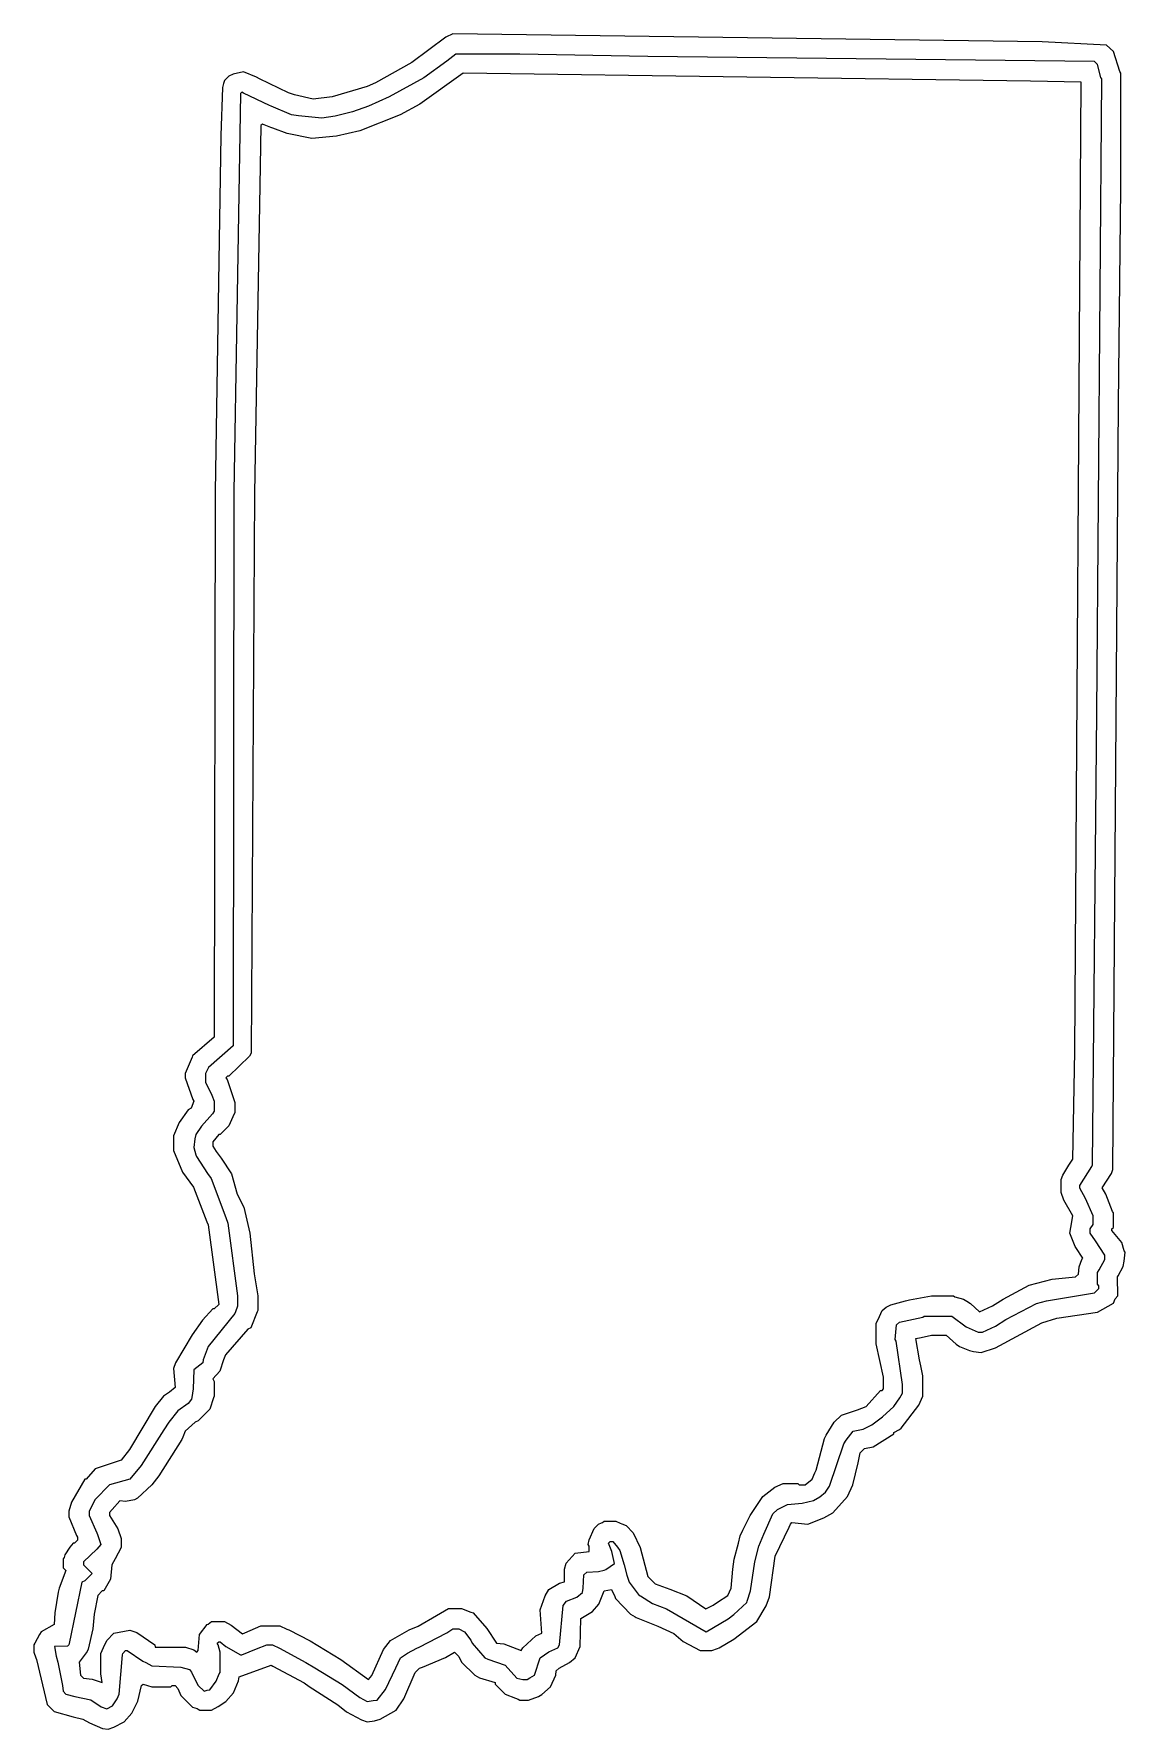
# Model space of a CAD drawing. Extents: x 62 to 812, y 67 to 1233.
import ezdxf

# ---------------------------------------------------------------- set-up
doc = ezdxf.new("R2010")
doc.units = 0
doc.layers.get('0').update_dxf_attribs({"linetype": 'CONTINUOUS'})

msp = doc.modelspace()

# ---------------------------------------------------------------- linework, layer by layer
at = {"color": 7, "linetype": 'CONTINUOUS'}
for points in [[(113, 67), (116.911765, 68.352941), (124, 72), (129.230769, 77.846154), (133.4, 86.2), (136, 97), (137, 98), (143, 96), (156, 96), (157, 97), (159, 97), (161, 95), (163, 90), (171, 82), (174.1, 81.2), (174.9, 80.8), (176, 80), (184, 80), (188.735294, 82.441176), (194, 86), (199.2, 91.9), (202.647059, 100.088235), (203, 103), (225, 111), (226.1, 110.3), (247.82, 98.76), (251.18, 96.24), (270.795082, 83.754098), (276.9, 78.8), (287.088235, 73.352941), (291, 72), (296.088235, 72.647059), (300.1, 73.8), (311, 80), (316.2, 87.9), (324, 106), (327, 109), (329.088235, 109.647059), (344.82, 116.24), (351, 120), (354, 117), (356, 113), (365, 104), (368.153846, 102.230769), (379, 99), (379, 98), (386, 91), (393.1, 88.3), (394.9, 87.7), (396, 87), (402, 87), (408.793103, 89.517241), (411.153846, 90.769231), (417, 96), (420.647059, 104.088235), (421, 107), (423, 109), (430.1, 112.8), (434, 116), (437.352941, 123.911765), (438, 143), (446, 148), (450.2, 152.9), (454, 162), (459, 163), (461.3, 158.1), (461.8, 156.9), (472, 146), (475.153846, 144.230769), (475.9, 143.8), (490.9, 137.7), (501.788235, 132.752941), (508.211765, 127.247059), (520, 121), (528, 121), (531.911765, 122.352941), (533.1, 122.8), (543.153846, 128.769231), (559, 141), (565.4, 151.8), (567.615385, 158.076923), (571.384615, 185.923077), (581.2, 205.9), (582, 208), (583, 209), (594, 208), (604.9, 212.2), (611.153846, 215.769231), (621.2, 226.9), (624.8, 235.1), (628.615385, 250.076923), (630, 257), (633, 260), (638.9, 261.2), (653, 270), (653, 271), (657, 273), (658, 274), (670.2, 289.9), (673, 296), (673, 310), (671.58, 316.94), (670.647059, 320.911765), (668.25, 335.75), (671.911765, 336.352941), (679, 338), (689, 338), (695.846154, 331.769231), (698.153846, 330.230769), (705.088235, 327.352941), (707.911765, 326.647059), (713, 326), (722.9, 329.2), (754.793103, 346.517241), (765.076923, 349.615385), (793.1, 353.8), (804, 360), (805.230769, 362.846154), (807, 365), (806.8, 378.1), (807.230769, 378.846154), (810.615385, 385.076923), (811.384615, 388.923077), (812, 395), (811.384615, 396.076923), (809.756098, 401.804878), (803, 410), (803, 411), (804, 412), (804, 422), (803.352941, 423.088235), (798.769231, 434.846154), (796.188679, 439.339623), (802.7, 449.1), (803.506491, 452.006327), (807.503378, 978.003333), (809, 1127), (809, 1206), (808.3, 1207.1), (804, 1221), (799.153846, 1225.230769), (754.993246, 1227.506942), (350, 1233), (345.18, 1230.76), (321.82, 1213.24), (296.846154, 1199.230769), (291.1, 1196.8), (267.076923, 1189.615385), (254, 1188), (241.1, 1191.2), (237.088235, 1192.352941), (217.1, 1202.2), (215.1, 1203.2), (206, 1207), (198.9, 1205.2), (196, 1204), (193, 1201), (192.352941, 1198.911765), (191.647059, 1196.088235), (190.515596, 1163.014679), (186.498667, 917.998674), (186, 543), (171, 530), (170.769231, 529.153846), (166, 518), (166, 515), (171.3, 500.1), (172, 499), (170, 494), (168, 493), (161.769231, 484.153846), (158, 475), (158, 465), (164.230769, 450.153846), (171.756098, 439.804878), (180.8, 415.9), (181.7, 413.9), (189, 359), (186, 356), (185, 356), (177.756098, 348.195122), (170.769231, 338.153846), (159.352941, 318.911765), (158, 315), (159, 302), (155.153846, 298.769231), (151, 296), (145.247059, 288.788235), (127.752941, 259.211765), (122, 252), (104, 246), (98, 239), (97, 239), (87.8, 223.1), (86, 217), (86, 213), (91.2, 200.1), (92, 199), (92, 197), (90, 195), (89, 195), (86.76, 192.18), (83.3, 186.9), (82.7, 185.1), (82, 184), (82, 178), (84, 176), (79.352941, 163.911765), (78.647059, 161.088235), (76.439024, 146.95122), (76, 139), (67, 134), (65.769231, 132.153846), (62.7, 126.1), (62, 125), (62, 120), (63.352941, 116.088235), (63.7, 114.9), (71, 84), (76, 79), (89.053846, 75.430769), (95.591241, 73.875912), (100.195122, 71.243902), (109.076923, 67.384615), (113, 67)], [(112, 81), (116, 83), (119.2, 87.9), (120.647059, 91.088235), (122.8, 118.1), (123, 119), (125, 121), (126, 121), (136.9, 113.8), (138.846154, 112.769231), (143.022624, 110.475113), (162.977376, 109.524887), (169, 108), (170.2, 106.1), (172.8, 100.9), (175, 97), (179, 93), (181.1, 93.7), (183, 94), (187.2, 99.9), (189.3, 104.9), (190, 106), (190, 120), (188.615385, 124.923077), (188, 126), (189, 127), (190, 127), (193.846154, 123.769231), (204, 118), (205, 118), (214.9, 122.2), (222, 125), (226, 125), (230.9, 122.7), (248.9, 112.8), (255.1, 109.2), (273.82, 97.76), (285.9, 88.8), (291, 86), (295.088235, 86.647059), (298, 87), (303.76, 94.18), (310.8, 109.1), (314, 116), (318.846154, 119.230769), (325.1, 122.7), (326.9, 123.3), (345.846154, 133.230769), (350, 136), (354, 136), (358, 134), (362.2, 128.1), (363.245902, 126.204918), (372, 116), (374.1, 115.2), (386, 111), (394, 102), (398, 101), (401, 101), (402.9, 102.2), (406, 104), (410, 116), (415.9, 120.2), (422, 123), (423.2, 124.9), (425.8, 152.1), (428, 155), (435.1, 157.8), (439, 161), (439.554455, 164.044554), (440, 173), (442, 175), (449.95122, 175.439024), (453.911765, 176.352941), (455.1, 176.8), (461, 181), (459.3, 189.1), (457, 195), (458, 196), (460, 196), (463.230769, 192.153846), (464.769231, 189.846154), (467.7, 179.9), (469.647059, 172.911765), (471.230769, 168.153846), (478, 159), (478.82, 158.76), (487.1, 153.3), (496.9, 149.7), (524, 134), (529.1, 136.8), (539.18, 142.76), (543.18, 145.76), (552, 154), (552.2, 154.9), (554.58, 162.06), (557.594595, 182.067568), (560.2, 192.9), (563.7, 201.1), (570, 215), (573, 218), (580.040984, 221.54918), (589.959016, 222.45082), (597.846154, 224.230769), (602.1, 226.8), (606, 230), (608.76, 234.18), (618.8, 263.1), (620.24, 265.82), (625, 272), (631.923077, 273.384615), (637.9, 276.2), (645.204918, 281.754098), (653, 289), (657.2, 294.9), (659, 298), (659, 304), (654.615385, 333.923077), (654, 335), (655, 345), (657, 347), (672.911765, 350.352941), (674, 351), (693, 351), (702.846154, 343.769231), (711, 340), (714, 340), (722.9, 344.2), (730.153846, 348.769231), (751.1, 359.8), (758.067568, 361.594595), (791, 367), (794, 370), (794, 372), (793, 373), (793, 381), (794.2, 382.9), (798, 390), (798, 393), (791.76, 402.82), (788, 408), (788, 411), (790, 414), (790, 420), (784.8, 431.9), (781, 439), (781, 441), (789.2, 453.9), (789.50806, 455.007809), (792.504032, 766.003968), (796, 1202), (795.3, 1203.1), (793, 1212), (791, 1214), (483.994383, 1217.505746), (396, 1219), (352, 1219), (345.82, 1214.24), (330.1, 1202.8), (306.1, 1189.8), (291.9, 1183.3), (280.9, 1179.3), (268.95122, 1176.439024), (260, 1175), (243.932432, 1176.594595), (239.067568, 1177.405405), (225.1, 1183.2), (223.9, 1183.7), (206.1, 1192.2), (205, 1193), (204, 1192), (201.491671, 1039.99194), (199.498688, 917.998695), (199, 537), (182, 522), (180, 518), (180, 512), (184.2, 503.1), (186, 499), (186, 492), (184.751724, 490.22069), (177.248276, 481.77931), (173.352941, 475.911765), (172.647059, 473.088235), (172, 467), (173.384615, 462.076923), (173.8, 460.9), (181.24, 449.18), (183.76, 445.82), (193.8, 418.9), (195.3, 415.1), (202, 365), (202, 358), (200.647059, 354.088235), (200.2, 352.9), (181.8, 330.1), (178.3, 320.9), (178, 319), (172, 314), (171.538071, 301.032995), (170.594595, 295.067568), (170.2, 293.9), (168, 291), (161, 286), (154.769231, 278.153846), (151.230769, 272.846154), (135.756098, 248.195122), (128, 239), (114, 235), (104, 225), (100, 217), (100, 214), (105.2, 202.1), (105.8, 200.9), (108, 194), (105.24, 190.82), (96, 182), (96, 180), (102, 174), (97, 169), (95, 168), (86.2, 125.9), (86, 125), (85, 124), (76.25, 123.75), (77.384615, 117.076923), (78.352941, 113.088235), (81.615385, 96.923077), (82, 93), (84, 91), (90.06, 89.42), (101.1, 87.2), (108.195122, 82.243902), (112, 81)], [(109, 99), (108, 105), (108, 119), (109.8, 123.1), (112, 128), (117, 133), (128, 135), (132.8, 133.4), (145, 125), (145.25, 123.25), (166.088235, 123.352941), (171.8, 121.6), (174, 120), (175, 121), (175.8, 132.1), (181, 139), (181.846154, 139.230769), (184, 141), (193, 141), (197.623077, 138.515385), (205.42, 132.56), (206.9, 133.2), (218, 138), (231, 138), (235.911765, 135.647059), (237.1, 135.2), (251.82, 127.76), (272.846154, 114.769231), (292, 101), (294.2, 103.9), (302.245902, 121.795082), (307, 128), (319.9, 135.2), (326.1, 137.8), (338.82, 145.24), (347, 150), (356, 150), (362.2, 147.4), (364, 147), (373.2, 136.1), (380, 126), (384.932432, 125.594595), (397, 121), (398, 123), (406.9, 131.2), (411, 133), (410, 149), (413.441176, 158.735294), (416, 163), (423.3, 167.4), (426.75, 168.25), (426.647059, 177.088235), (427.8, 181.1), (434, 188), (443.75, 189.25), (443.647059, 192.911765), (443, 194), (443.647059, 197.088235), (447, 205), (450, 208), (452.1, 208.8), (452.9, 209.2), (454, 210), (462, 210), (464.9, 208.7), (466.1, 208.2), (469, 207), (474, 202), (478.8, 191.9), (484, 172), (489, 167), (499.1, 163.3), (510.846154, 158.769231), (523.9, 149.8), (528.846154, 152.230769), (531.9, 154.2), (539, 159), (541.3, 163.9), (542.458824, 176.964706), (543.42, 183.94), (546.3, 194.9), (547.384615, 199.923077), (549.2, 203.9), (554.230769, 213.846154), (563, 227), (571.376923, 233.515385), (577, 236), (587, 236), (588, 235), (592, 235), (597, 239), (598.769231, 243.153846), (599.7, 245.1), (605.4, 266.8), (606.6, 269.2), (612, 278), (617, 283), (619.1, 283.7), (628.088235, 286.647059), (634, 289), (644, 300), (645, 300), (646, 301), (646, 309), (641, 332), (641, 346), (643.2, 350.9), (645, 355), (647.9, 357.2), (651.1, 358.8), (661.088235, 361.647059), (663.911765, 362.352941), (679, 365), (694, 365), (695.076923, 364.384615), (700.846154, 362.769231), (703.153846, 361.230769), (705.788235, 359.752941), (712, 354), (720.846154, 358.230769), (728.153846, 362.769231), (746.188679, 372.339623), (761.932432, 376.405405), (778, 378), (780, 380), (780.405405, 384.932432), (782.2, 389.9), (783, 391), (778.230769, 398.153846), (777.8, 398.9), (774, 408), (774.615385, 412.076923), (776, 420), (769.8, 430.9), (768, 436), (768, 445), (769.3, 447.9), (773.24, 454.82), (776.2, 458.9), (777.493153, 532.993336), (781.75, 1199.75), (747.013866, 1200.485318), (357, 1206), (327.153846, 1184.769231), (313.846154, 1177.230769), (285.932432, 1166.405405), (270.067568, 1162.594595), (253, 1161), (236.076923, 1164.384615), (226.1, 1168.2), (224.9, 1168.7), (219, 1171), (218, 1170), (217.490915, 1141.991234), (213.509085, 917.008766), (211.230769, 531.846154), (210.2, 529.9), (196, 516), (195, 516), (194, 515), (194.8, 513.9), (200, 498), (200, 491), (198.7, 488.1), (196, 482), (190, 476), (189, 476), (185, 471), (185, 468), (187.243902, 464.195122), (190.756098, 459.804878), (197.769231, 448.846154), (201.8, 434.9), (206.3, 426.1), (210.405405, 408.067568), (213.430769, 380.053846), (216, 365), (216, 355), (215.352941, 353.911765), (211, 343), (209, 342), (193.734118, 324.403529), (192.352941, 320.911765), (189.754098, 313.204918), (185, 308), (186, 306), (186, 296), (185.384615, 294.923077), (183, 287), (175, 279), (172.9, 278.2), (166, 272), (164.3, 267.9), (163.6, 266.2), (147.754098, 241.204918), (143, 235), (133.1, 225.8), (131.1, 224.8), (125, 223.5), (121, 224), (115.769231, 218.153846), (114, 216), (114, 214), (119.6, 204.8), (122, 198), (122, 192), (117.769231, 184.153846), (115.45082, 179.959016), (114.54918, 170.040984), (110, 162), (109, 162), (106, 159), (103.45082, 145.959016), (102.54918, 136.040984), (99.3, 121.9), (98.538462, 120.307692), (93, 113), (94, 104), (96, 102), (102.088235, 101.352941), (109, 99)]]:
    msp.add_lwpolyline(points, dxfattribs=at)

doc.saveas('drawing.dxf')
